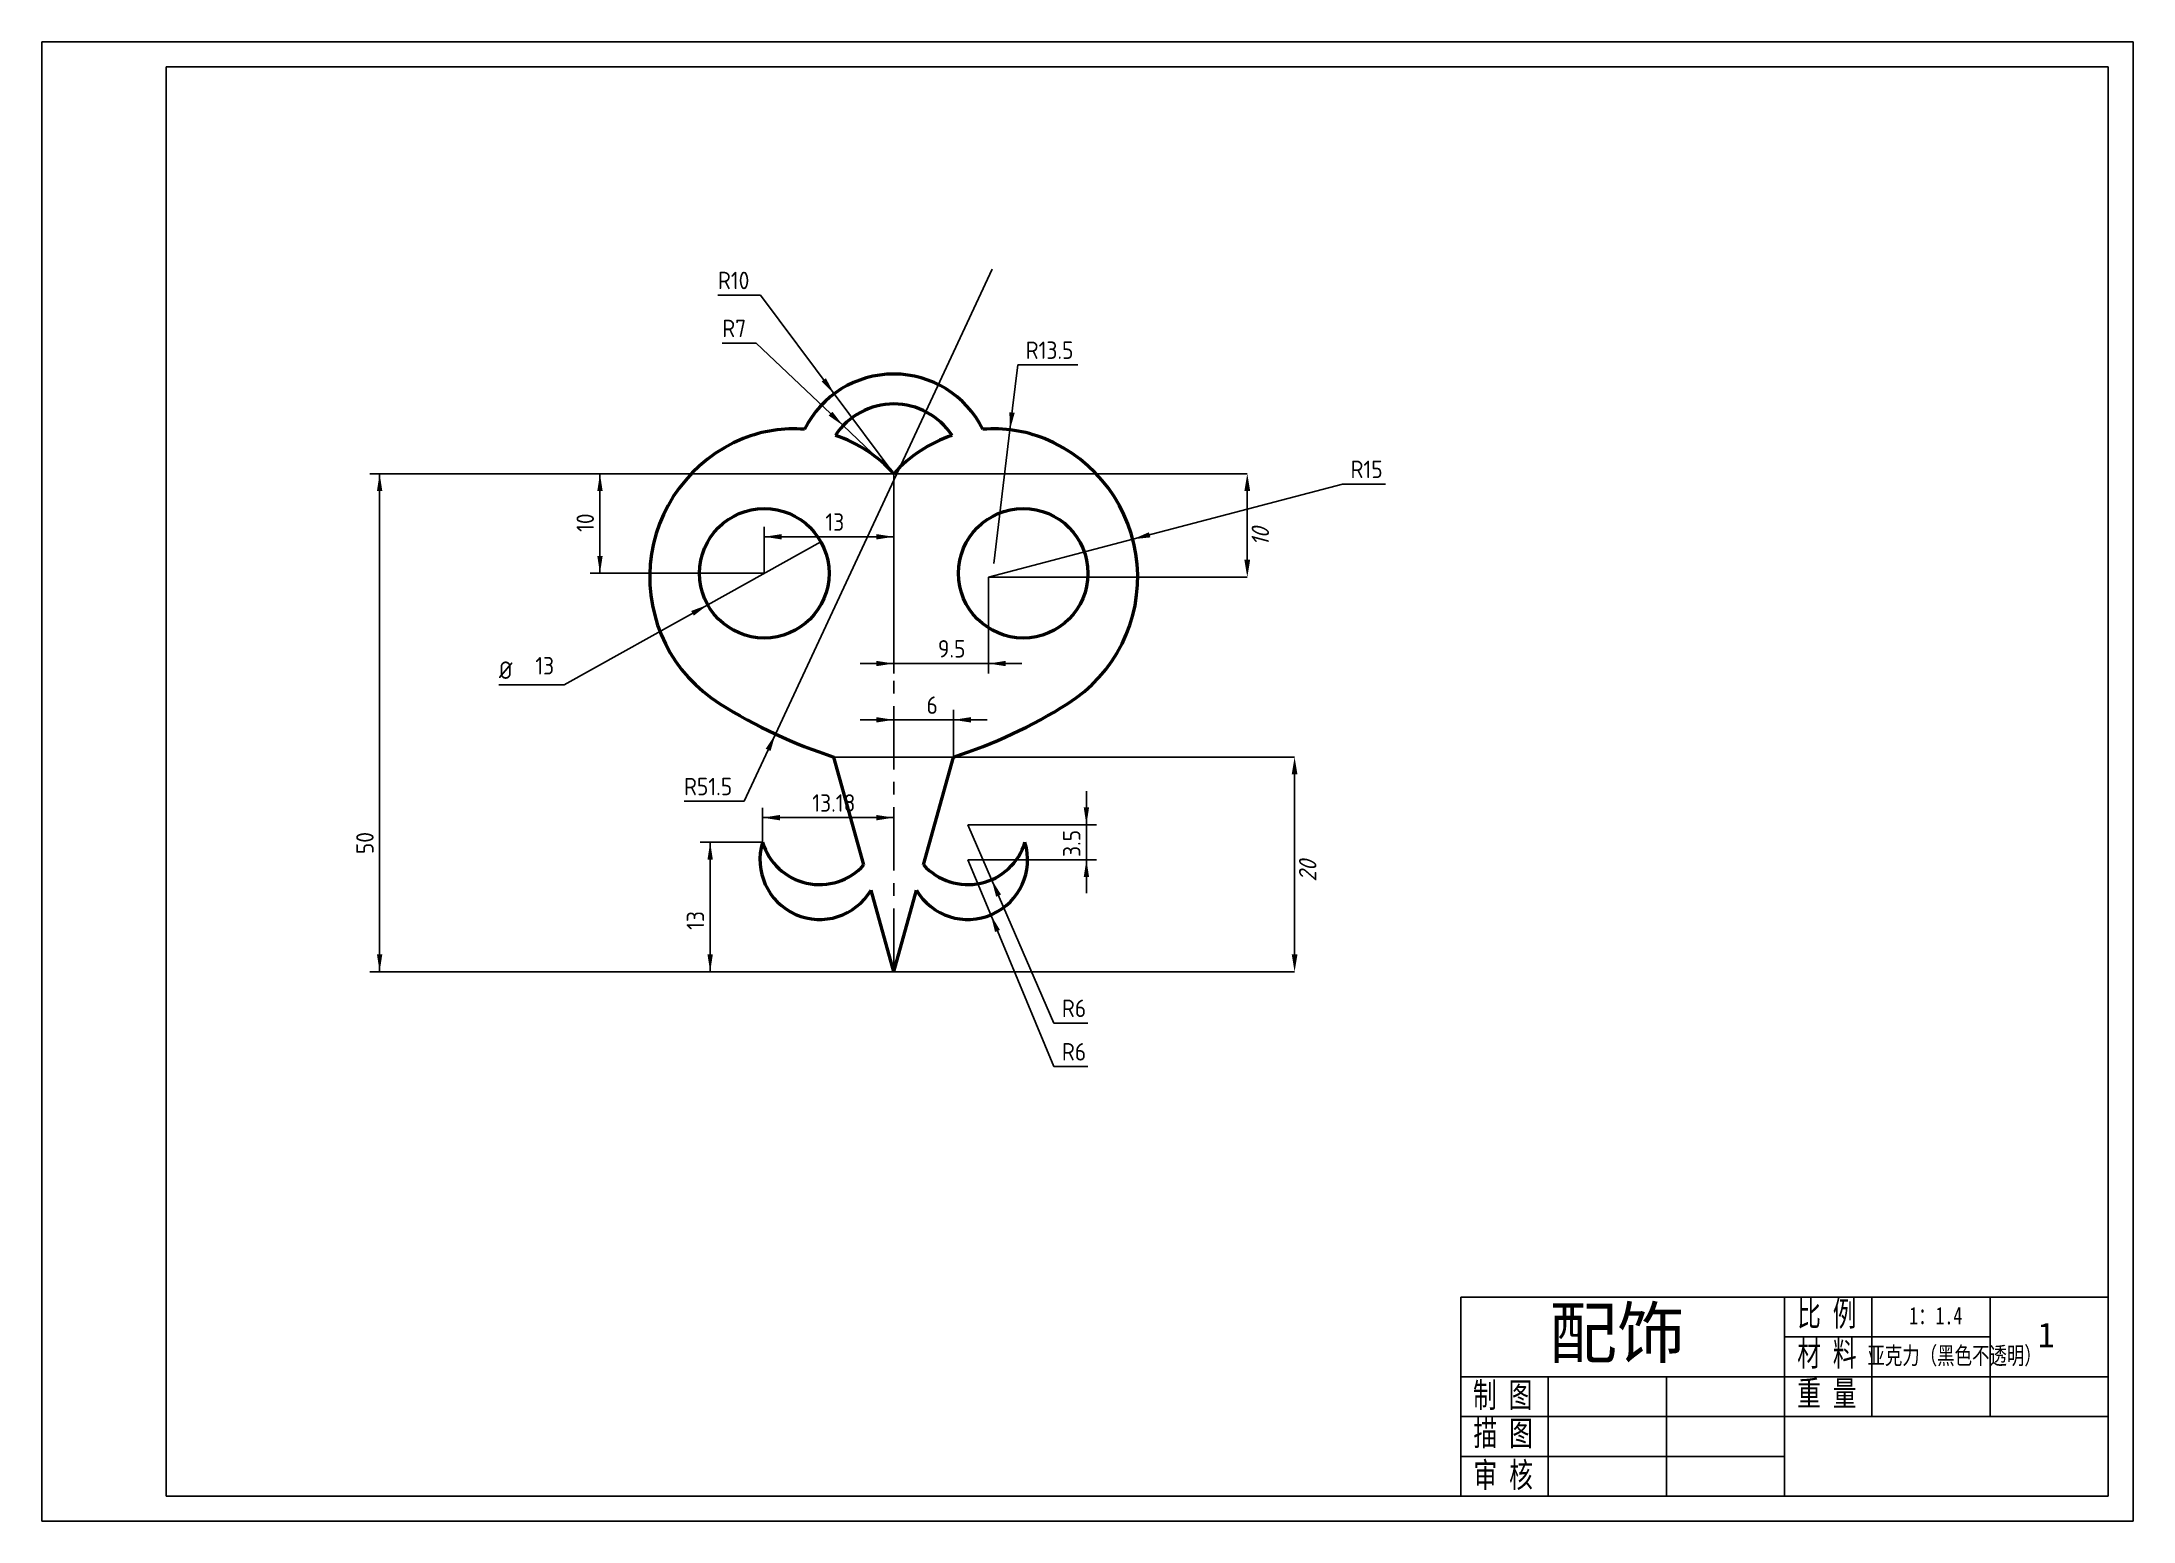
# Model space of a CAD drawing. Header units: millimetres. Extents: x 0 to 420, y 0 to 297.
import ezdxf

# ---------------------------------------------------------------- set-up
doc = ezdxf.new("R2010")
doc.units = ezdxf.units.MM
doc.header["$PDSIZE"] = -1
doc.linetypes.add('CENTERX2', pattern=[20.32, 12.7, -2.54, 2.54, -2.54])
for name, color, linetype in [('中心线', 7, 'CENTERX2'), ('尺寸', 7, 'Continuous'), ('注释', 7, 'Continuous'), ('细实线', 7, 'Continuous')]:
    doc.layers.add(name, color=color, linetype=linetype)
doc.layers.add('粗实线', color=7, linetype='Continuous', lineweight=50)
doc.styles.add('SLDTEXTSTYLE0', font='')
doc.styles.add('SLDTEXTSTYLE1', font='simfang.ttf', dxfattribs={"width": 0.7, "bigfont": 'bigfont'})
doc.styles.add('SLDTEXTSTYLE2', font='simfang.ttf', dxfattribs={"bigfont": 'bigfont'})
doc.styles.add('SLDTEXTSTYLE3', font='hyswlongfangsong.ttf')
doc.styles.add('SLDTEXTSTYLE4', font='hyswlongfangsong.ttf', dxfattribs={"bigfont": 'bigfont'})
doc.styles.add('SLDTEXTSTYLE5', font='isocp___.ttf')
doc.styles.get('SLDTEXTSTYLE0').set_extended_font_data('ISOCP', italic=True)
doc.dimstyles.new('SLDDIMSTYLE0', dxfattribs={"dimtxt": 3.5, "dimasz": 3.5, "dimexe": 0, "dimexo": 0.0625, "dimgap": 0.875, "dimtad": 2, "dimdec": 3, "dimlfac": 0.5, "dimrnd": 1e-09, "dimzin": 12, "dimdsep": 46, "dimtxsty": 'SLDTEXTSTYLE0', "dimsah": 1, "dimcen": 0.09, "dimadec": 0, "dimazin": 3, "dimtfac": 1, "dimtdec": 3, "dimtmove": 0, "dimatfit": 0, "dimfxl": 1, "dimfrac": 2, "dimtolj": 1, "dimtzin": 12, "dimarcsym": 0})
doc.dimstyles.new('SLDDIMSTYLE1', dxfattribs={"dimtxt": 3.5, "dimasz": 3.5, "dimexe": 0, "dimexo": 0.0625, "dimgap": 0.875, "dimtad": 2, "dimdec": 3, "dimlfac": 0.5, "dimrnd": 1e-09, "dimzin": 12, "dimdsep": 46, "dimtxsty": 'SLDTEXTSTYLE0', "dimsah": 1, "dimcen": 0.09, "dimadec": 0, "dimazin": 3, "dimtfac": 1, "dimtdec": 3, "dimtofl": 0, "dimtmove": 0, "dimatfit": 3, "dimfxl": 1, "dimfrac": 2, "dimtolj": 1, "dimtzin": 12, "dimarcsym": 0})
doc.dimstyles.new('SLDDIMSTYLE2', dxfattribs={"dimtxt": 3.5, "dimasz": 3.5, "dimexe": 0, "dimexo": 0.0625, "dimgap": 0.875, "dimtad": 0, "dimtih": 1, "dimtoh": 1, "dimdec": 3, "dimlfac": 0.5, "dimrnd": 1e-09, "dimzin": 12, "dimdsep": 46, "dimtxsty": 'SLDTEXTSTYLE0', "dimsah": 1, "dimcen": 0, "dimadec": 0, "dimazin": 3, "dimtfac": 1, "dimtdec": 3, "dimtofl": 0, "dimtmove": 0, "dimatfit": 3, "dimfxl": 1, "dimfrac": 2, "dimtolj": 1, "dimtzin": 12, "dimarcsym": 0})
doc.dimstyles.new('SLDDIMSTYLE3', dxfattribs={"dimtxt": 3.5, "dimasz": 3.5, "dimexe": 0, "dimexo": 0.0625, "dimgap": 0.875, "dimtad": 0, "dimtih": 1, "dimtoh": 1, "dimdec": 3, "dimlfac": 0.5, "dimrnd": 1e-09, "dimzin": 12, "dimdsep": 46, "dimtxsty": 'SLDTEXTSTYLE0', "dimblk1": 'NONE', "dimsah": 1, "dimcen": 0, "dimadec": 0, "dimazin": 3, "dimtfac": 1, "dimtdec": 3, "dimtmove": 0, "dimatfit": 3, "dimldrblk": 'NONE', "dimfxl": 1, "dimfrac": 2, "dimtolj": 1, "dimtzin": 12, "dimarcsym": 0})

# ---------------------------------------------------------------- blocks, each defined once
blk = doc.blocks.new('_D')
at = {"layer": '尺寸', "transparency": 16777216}
for p, q in [((171.09, 160.88), (164.36, 160.88)), ((171.09, 153.41), (171.09, 162.88)), ((183.09, 160.88), (171.09, 160.88)), ((183.09, 153.41), (183.09, 162.88)), ((183.09, 160.88), (189.82, 160.88))]:
    blk.add_line(p, q, dxfattribs=at)
for points in [[(171.09, 160.88), (167.59, 161.42), (167.59, 160.34)], [(183.09, 160.88), (186.59, 160.34), (186.59, 161.42)]]:
    blk.add_solid(points, dxfattribs=at)
at = {"layer": '尺寸', "transparency": 16777216, "insert": (177.67, 165.58), "char_height": 3.5, "attachment_point": 1, "style": 'SLDTEXTSTYLE5'}
blk.add_mtext('6', dxfattribs=at)
blk = doc.blocks.new('_D_1')
at = {"layer": '尺寸', "transparency": 16777216}
for p, q in [((144.73, 136.3), (144.73, 143.24)), ((144.73, 141.24), (171.09, 141.24))]:
    blk.add_line(p, q, dxfattribs=at)
for points in [[(144.73, 141.24), (148.23, 140.7), (148.23, 141.78)], [(171.09, 141.24), (167.59, 141.78), (167.59, 140.7)]]:
    blk.add_solid(points, dxfattribs=at)
at = {"layer": '尺寸', "transparency": 16777216, "insert": (154.73, 145.94), "char_height": 3.5, "attachment_point": 1, "style": 'SLDTEXTSTYLE5'}
blk.add_mtext('13.18', dxfattribs=at)
blk = doc.blocks.new('_D_2')
at = {"layer": '尺寸', "transparency": 16777216}
for p, q in [((144.73, 136.3), (132.22, 136.3)), ((134.22, 136.3), (134.22, 110.3)), ((171.09, 110.3), (132.22, 110.3))]:
    blk.add_line(p, q, dxfattribs=at)
for points in [[(134.22, 136.3), (133.68, 132.8), (134.76, 132.8)], [(134.22, 110.3), (134.76, 113.8), (133.68, 113.8)]]:
    blk.add_solid(points, dxfattribs=at)
at = {"layer": '尺寸', "transparency": 16777216, "insert": (129.51, 118.71), "char_height": 3.5, "attachment_point": 1, "rotation": 90, "style": 'SLDTEXTSTYLE5'}
blk.add_mtext('13', dxfattribs=at)
blk = doc.blocks.new('_D_3')
at = {"layer": '尺寸', "transparency": 16777216}
for p, q in [((171.09, 210.3), (171.09, 170.18)), ((190.09, 189.52), (190.09, 170.18)), ((171.09, 172.18), (164.36, 172.18)), ((171.09, 172.18), (190.09, 172.18)), ((190.09, 172.18), (196.82, 172.18))]:
    blk.add_line(p, q, dxfattribs=at)
for points in [[(171.09, 172.18), (167.59, 172.72), (167.59, 171.65)], [(190.09, 172.18), (193.59, 171.65), (193.59, 172.72)]]:
    blk.add_solid(points, dxfattribs=at)
at = {"layer": '尺寸', "transparency": 16777216, "insert": (179.96, 176.89), "char_height": 3.5, "attachment_point": 1, "style": 'SLDTEXTSTYLE5'}
blk.add_mtext('9.5', dxfattribs=at)
blk = doc.blocks.new('_D_4')
at = {"layer": '尺寸', "transparency": 16777216}
for p, q in [((171.09, 210.3), (110.09, 210.3)), ((112.09, 210.3), (112.09, 190.3)), ((145.09, 190.3), (110.09, 190.3))]:
    blk.add_line(p, q, dxfattribs=at)
for points in [[(112.09, 210.3), (111.55, 206.8), (112.63, 206.8)], [(112.09, 190.3), (112.63, 193.8), (111.55, 193.8)]]:
    blk.add_solid(points, dxfattribs=at)
at = {"layer": '尺寸', "transparency": 16777216, "insert": (107.38, 198.6), "char_height": 3.5, "attachment_point": 1, "rotation": 90, "style": 'SLDTEXTSTYLE5'}
blk.add_mtext('10', dxfattribs=at)
blk = doc.blocks.new('_D_5')
at = {"layer": '尺寸', "transparency": 16777216}
for p, q in [((171.09, 210.3), (171.09, 195.63)), ((145.09, 190.3), (145.09, 199.63)), ((171.09, 197.63), (145.09, 197.63))]:
    blk.add_line(p, q, dxfattribs=at)
for points in [[(145.09, 197.63), (148.59, 197.09), (148.59, 198.17)], [(171.09, 197.63), (167.59, 198.17), (167.59, 197.09)]]:
    blk.add_solid(points, dxfattribs=at)
at = {"layer": '尺寸', "transparency": 16777216, "insert": (157.36, 202.34), "char_height": 3.5, "attachment_point": 1, "style": 'SLDTEXTSTYLE5'}
blk.add_mtext('13', dxfattribs=at)
blk = doc.blocks.new('_D_6')
at = {"layer": 'Defpoints', "color": 0, "transparency": 16777216}
for p in [(171.09, 210.3), (190.09, 189.52), (242.09, 189.52)]:
    blk.add_point(p, dxfattribs=at)
at = {"layer": '尺寸', "color": 0, "lineweight": -2, "transparency": 16777216}
for p, q in [((171.15, 210.3), (242.09, 210.3)), ((242.09, 206.8), (242.09, 193.02)), ((190.15, 189.52), (242.09, 189.52))]:
    blk.add_line(p, q, dxfattribs=at)
at = {"layer": '尺寸', "color": 0, "transparency": 16777216}
for points in [[(241.5, 206.8), (242.67, 206.8), (242.09, 210.3)], [(241.5, 193.02), (242.67, 193.02), (242.09, 189.52)]]:
    blk.add_solid(points, dxfattribs=at)
at = {"layer": '尺寸', "color": 0, "transparency": 16777216, "insert": (242.96, 197.63), "char_height": 3.5, "attachment_point": 2, "rotation": 90, "style": 'SLDTEXTSTYLE0'}
blk.add_mtext('\\A1;10', dxfattribs=at)
blk = doc.blocks.new('_D_7')
at = {"layer": '尺寸', "transparency": 16777216}
for p, q in [((171.09, 210.3), (65.84, 210.3)), ((67.84, 210.3), (67.84, 110.3)), ((171.09, 110.3), (65.84, 110.3))]:
    blk.add_line(p, q, dxfattribs=at)
for points in [[(67.84, 210.3), (67.3, 206.8), (68.38, 206.8)], [(67.84, 110.3), (68.38, 113.8), (67.3, 113.8)]]:
    blk.add_solid(points, dxfattribs=at)
at = {"layer": '尺寸', "transparency": 16777216, "insert": (63.13, 133.92), "char_height": 3.5, "attachment_point": 1, "rotation": 90, "style": 'SLDTEXTSTYLE5'}
blk.add_mtext('50', dxfattribs=at)
blk = doc.blocks.new('_D_8')
at = {"layer": 'Defpoints', "color": 0, "transparency": 16777216}
for p in [(171.09, 153.41), (171.09, 110.3), (251.59, 110.3)]:
    blk.add_point(p, dxfattribs=at)
at = {"layer": '尺寸', "color": 0, "lineweight": -2, "transparency": 16777216}
for p, q in [((171.15, 153.41), (251.59, 153.41)), ((251.59, 149.91), (251.59, 113.8)), ((171.15, 110.3), (251.59, 110.3))]:
    blk.add_line(p, q, dxfattribs=at)
at = {"layer": '尺寸', "color": 0, "transparency": 16777216}
for points in [[(251.01, 149.91), (252.17, 149.91), (251.59, 153.41)], [(251.01, 113.8), (252.17, 113.8), (251.59, 110.3)]]:
    blk.add_solid(points, dxfattribs=at)
at = {"layer": '尺寸', "color": 0, "transparency": 16777216, "insert": (252.47, 130.54), "char_height": 3.5, "attachment_point": 2, "rotation": 90, "style": 'SLDTEXTSTYLE0'}
blk.add_mtext('\\A1;20', dxfattribs=at)
blk = doc.blocks.new('_D_9')
at = {"layer": '尺寸', "transparency": 16777216}
for p, q in [((143.48, 236.51), (136.65, 236.51)), ((160.93, 219.94), (143.48, 236.51)), ((171.09, 210.3), (160.93, 219.94))]:
    blk.add_line(p, q, dxfattribs=at)
blk.add_solid([(160.93, 219.94), (158.77, 222.74), (158.03, 221.96)], dxfattribs=at)
at = {"layer": '尺寸', "transparency": 16777216, "insert": (136.65, 241.21), "char_height": 3.5, "attachment_point": 1, "style": 'SLDTEXTSTYLE5'}
blk.add_mtext('R7', dxfattribs=at)
blk = doc.blocks.new('_D_10')
at = {"layer": '尺寸', "transparency": 16777216}
for p, q in [((144.36, 246.13), (135.77, 246.13)), ((159.13, 226.33), (144.36, 246.13)), ((171.09, 210.3), (159.13, 226.33))]:
    blk.add_line(p, q, dxfattribs=at)
blk.add_solid([(159.13, 226.33), (157.47, 229.46), (156.6, 228.82)], dxfattribs=at)
at = {"layer": '尺寸', "transparency": 16777216, "insert": (135.77, 250.84), "char_height": 3.5, "attachment_point": 1, "style": 'SLDTEXTSTYLE5'}
blk.add_mtext('R10', dxfattribs=at)
blk = doc.blocks.new('_D_11')
at = {"layer": '尺寸', "transparency": 16777216}
for p, q in [((194.43, 219.11), (196, 232.13)), ((196, 232.13), (208.08, 232.13)), ((191.21, 192.3), (194.43, 219.11))]:
    blk.add_line(p, q, dxfattribs=at)
blk.add_solid([(194.43, 219.11), (195.38, 222.52), (194.31, 222.65)], dxfattribs=at)
at = {"layer": '尺寸', "transparency": 16777216, "insert": (197.58, 236.84), "char_height": 3.5, "attachment_point": 1, "style": 'SLDTEXTSTYLE5'}
blk.add_mtext('R13.5', dxfattribs=at)
blk = doc.blocks.new('_D_12')
at = {"layer": '尺寸', "transparency": 16777216}
for p, q in [((219.1, 197.14), (261.24, 208.21)), ((261.24, 208.21), (269.82, 208.21)), ((190.09, 189.52), (219.1, 197.14))]:
    blk.add_line(p, q, dxfattribs=at)
blk.add_solid([(219.1, 197.14), (222.63, 197.51), (222.35, 198.55)], dxfattribs=at)
at = {"layer": '尺寸', "transparency": 16777216, "insert": (262.82, 212.92), "char_height": 3.5, "attachment_point": 1, "style": 'SLDTEXTSTYLE5'}
blk.add_mtext('R15', dxfattribs=at)
blk = doc.blocks.new('_D_13')
at = {"layer": '尺寸', "transparency": 16777216}
for p, q in [((185.97, 139.8), (190.75, 128.8)), ((190.75, 128.8), (203.26, 100.01)), ((203.26, 100.01), (210.1, 100.01))]:
    blk.add_line(p, q, dxfattribs=at)
blk.add_solid([(190.75, 128.8), (191.65, 125.37), (192.64, 125.8)], dxfattribs=at)
at = {"layer": '尺寸', "transparency": 16777216, "insert": (204.85, 104.71), "char_height": 3.5, "attachment_point": 1, "style": 'SLDTEXTSTYLE5'}
blk.add_mtext('R6', dxfattribs=at)
blk = doc.blocks.new('_D_14')
at = {"layer": '尺寸', "transparency": 16777216}
for p, q in [((185.97, 132.8), (190.58, 121.72)), ((190.58, 121.72), (203.26, 91.27)), ((203.26, 91.27), (210.1, 91.27))]:
    blk.add_line(p, q, dxfattribs=at)
blk.add_solid([(190.58, 121.72), (191.43, 118.29), (192.42, 118.7)], dxfattribs=at)
at = {"layer": '尺寸', "transparency": 16777216, "insert": (204.85, 95.98), "char_height": 3.5, "attachment_point": 1, "style": 'SLDTEXTSTYLE5'}
blk.add_mtext('R6', dxfattribs=at)
blk = doc.blocks.new('_D_15')
at = {"layer": '尺寸', "transparency": 16777216}
for p, q in [((209.78, 139.8), (209.78, 146.53)), ((185.97, 139.8), (211.78, 139.8)), ((209.78, 139.8), (209.78, 132.8)), ((185.97, 132.8), (211.78, 132.8)), ((209.78, 132.8), (209.78, 126.07))]:
    blk.add_line(p, q, dxfattribs=at)
for points in [[(209.78, 139.8), (210.32, 143.3), (209.24, 143.3)], [(209.78, 132.8), (209.24, 129.3), (210.32, 129.3)]]:
    blk.add_solid(points, dxfattribs=at)
at = {"layer": '尺寸', "transparency": 16777216, "insert": (205.08, 133.35), "char_height": 3.5, "attachment_point": 1, "rotation": 90, "style": 'SLDTEXTSTYLE5'}
blk.add_mtext('3.5', dxfattribs=at)
blk = doc.blocks.new('_D_16')
at = {"layer": '尺寸', "transparency": 16777216}
for p, q in [((190.83, 251.39), (147.34, 158.02)), ((147.34, 158.02), (141.05, 144.53)), ((141.05, 144.53), (128.97, 144.53))]:
    blk.add_line(p, q, dxfattribs=at)
blk.add_solid([(147.34, 158.02), (145.37, 155.08), (146.35, 154.62)], dxfattribs=at)
at = {"layer": '尺寸', "transparency": 16777216, "insert": (128.97, 149.24), "char_height": 3.5, "attachment_point": 1, "style": 'SLDTEXTSTYLE5'}
blk.add_mtext('R51.5', dxfattribs=at)
blk = doc.blocks.new('_D_17')
at = {"layer": '尺寸', "transparency": 16777216}
for p, q in [((156.44, 196.63), (133.73, 183.97)), ((133.73, 183.97), (104.89, 167.9)), ((104.89, 167.9), (91.8, 167.9))]:
    blk.add_line(p, q, dxfattribs=at)
blk.add_solid([(133.73, 183.97), (130.41, 182.74), (130.94, 181.8)], dxfattribs=at)
at = {"layer": '尺寸', "transparency": 16777216, "char_height": 3.5, "attachment_point": 1, "style": 'SLDTEXTSTYLE5'}
for s, insert in [('%%c', (91.8, 172.6)), ('13', (99.1, 173.49))]:
    blk.add_mtext(s, dxfattribs=dict(at, insert=insert))
blk = doc.blocks.new('_None')

msp = doc.modelspace()

# ---------------------------------------------------------------- linework, layer by layer
at = {"layer": '中心线'}
for p, q in [((171.0878, 110.302), (171.0878, 210.302)), ((171.0878, 153.4052), (159.0878, 153.4052)), ((183.0878, 153.4052), (171.0878, 153.4052))]:
    msp.add_line(p, q, dxfattribs=at)
at = {"layer": '粗实线'}
for p, q in [((165.1143, 131.7581), (159.0878, 153.4052)), ((177.0612, 131.7581), (183.0878, 153.4052)), ((171.0878, 110.302), (166.5288, 126.6773)), ((171.0878, 110.302), (175.6467, 126.6773))]:
    msp.add_line(p, q, dxfattribs=at)
for centre in [(145.0878, 190.302), (197.0878, 190.302)]:
    msp.add_circle(centre, 13, dxfattribs=at)
for centre, radius, start, end in [((171.0878, 210.302), 20, 26.451224, 153.548776), ((171.0878, 210.302), 14, 33.163571, 146.836429), ((150.9631, 192.302), 27, 85.287236, 112.016315), ((191.2124, 192.302), 27, 67.983685, 94.712764), ((152.0878, 189.5207), 30, 112.016315, 237.946956), ((150.9631, 192.302), 27, 41.810315, 71.862542), ((191.2124, 192.302), 27, 108.137458, 138.189685), ((190.0878, 189.5207), 30, 302.053044, 67.983685), ((190.8292, 251.3924), 103, 237.946956, 252.051082), ((151.3463, 251.3924), 103, 287.948918, 302.053044), ((156.2095, 132.802), 12, 163.042237, 329.310297), ((156.2095, 139.802), 12, 196.957763, 317.907994), ((185.966, 132.802), 12, 210.689703, 16.957763), ((185.966, 139.802), 12, 222.092006, 343.042237)]:
    msp.add_arc(centre, radius, start, end, dxfattribs=at)
at = {"layer": '细实线'}
for p, q in [((125.0186, 297), (0, 297)), ((0, 297), (0, 0)), ((0, 297), (0, 0)), ((0, 297), (420, 297)), ((420, 297), (0, 297)), ((0, 297), (0, 0)), ((420, 0), (420, 297)), ((420, 0), (420, 297)), ((420, 0), (420, 297)), ((415, 292), (25, 292)), ((25, 5), (25, 292)), ((415, 292), (25, 292)), ((25, 292), (25, 5)), ((415, 5), (415, 292)), ((415, 5), (415, 292)), ((285, 45), (285, 5)), ((285, 45), (415, 45)), ((350, 5), (350, 45)), ((367.5, 21), (367.5, 45)), ((391.25, 21), (391.25, 45)), ((350, 37), (391.25, 37)), ((285, 29), (415, 29)), ((302.5, 5), (302.5, 29)), ((326.25, 5), (326.25, 29)), ((285, 21), (415, 21)), ((285, 13), (350, 13)), ((25, 5), (415, 5)), ((415, 5), (25, 5)), ((25, 5), (415, 5)), ((0, 0), (420, 0)), ((0, 0), (420, 0)), ((0, 0), (420, 0))]:
    msp.add_line(p, q, dxfattribs=at)

# ---------------------------------------------------------------- texts
at = {"layer": '注释'}
for s, insert, char_height, attachment_point, style in [('配饰', (316.3333, 42.8212), 10, 2, 'SLDTEXTSTYLE2'), ('比 例', (352.519, 44.1689), 5, 1, 'SLDTEXTSTYLE1'), ('1：1.4', (380.3521, 43.0022), 3.5, 2, 'SLDTEXTSTYLE3'), ('1', (402.5417, 39.8934), 5, 2, 'SLDTEXTSTYLE2'), ('材 料', (352.519, 36.1689), 5, 1, 'SLDTEXTSTYLE1'), ('亚克力（黑色不透明）', (384.1389, 35.0022), 3.5, 2, 'SLDTEXTSTYLE4'), ('制 图', (287.4203, 27.8443), 5, 1, 'SLDTEXTSTYLE1'), ('重 量', (352.519, 28.1689), 5, 1, 'SLDTEXTSTYLE1'), ('描 图', (287.519, 20.1689), 5, 1, 'SLDTEXTSTYLE1'), ('审 核', (287.519, 11.7904), 5, 1, 'SLDTEXTSTYLE1')]:
    msp.add_mtext(s, dxfattribs=dict(at, insert=insert, char_height=char_height, attachment_point=attachment_point, style=style))

# ---------------------------------------------------------------- dimensions: what is measured, and where the dimension line sits
at = {"layer": '尺寸'}
for center, mpoint, picture, middle in [((190.8292, 251.3924), (147.3391, 158.0242), '_D_16', (134.2175, 148.3756)), ((171.0878, 210.302), (159.1286, 226.3325), '_D_10', (139.2706, 249.9741)), ((171.0878, 210.302), (160.9341, 219.9406), '_D_9', (139.2706, 240.3493)), ((191.2124, 192.302), (194.4322, 219.1093), '_D_11', (202.8336, 235.9727)), ((190.0878, 189.5207), (219.1034, 197.1425), '_D_12', (266.3246, 212.0527)), ((185.966, 139.802), (190.7497, 128.7967), '_D_13', (207.4752, 103.8521)), ((185.966, 132.802), (190.5797, 121.7243), '_D_14', (207.4752, 95.1143))]:
    dim = msp.add_radius_dim(center=center, mpoint=mpoint, dimstyle='SLDDIMSTYLE2', dxfattribs=at)
    dim.commit()
    dim.dimension.update_dxf_attribs({"geometry": picture, "text_midpoint": middle, "dimtype": 164})
for base, p1, p2, dimstyle, picture, middle in [((67.8398, 110.302), (171.0878, 210.302), (171.0878, 110.302), 'SLDDIMSTYLE1', '_D_7', (67.8398, 136.3671)), ((112.0878, 190.302), (171.0878, 210.302), (145.0878, 190.302), 'SLDDIMSTYLE0', '_D_4', (112.0878, 200.6958)), ((209.7833, 132.802), (185.966, 139.802), (185.966, 132.802), 'SLDDIMSTYLE0', '_D_15', (209.7833, 136.3243)), ((134.2175, 110.302), (144.7313, 136.302), (171.0878, 110.302), 'SLDDIMSTYLE1', '_D_2', (134.2175, 120.8111))]:
    dim = msp.add_linear_dim(base=base, p1=p1, p2=p2, angle=90, dimstyle=dimstyle, dxfattribs=at)
    dim.commit()
    dim.dimension.update_dxf_attribs({"geometry": picture, "text_midpoint": middle, "dimtype": 160})
for base, p1, p2, dimstyle, picture, middle in [((145.0878, 197.6326), (171.0878, 210.302), (145.0878, 190.302), 'SLDDIMSTYLE1', '_D_5', (159.4586, 197.6326)), ((190.0878, 172.1843), (171.0878, 210.302), (190.0878, 189.5207), 'SLDDIMSTYLE0', '_D_3', (182.9345, 172.1843)), ((171.0878, 160.8789), (183.0878, 153.4052), (171.0878, 153.4052), 'SLDDIMSTYLE0', '_D', (178.899, 160.8789)), ((171.0878, 141.2382), (144.7313, 136.302), (171.0878, 110.302), 'SLDDIMSTYLE1', '_D_1', (159.4586, 141.2382))]:
    dim = msp.add_linear_dim(base=base, p1=p1, p2=p2, dimstyle=dimstyle, dxfattribs=at)
    dim.commit()
    dim.dimension.update_dxf_attribs({"geometry": picture, "text_midpoint": middle, "dimtype": 160})
for base, p1, p2, text, dimstyle, picture, middle in [((242.0878, 189.5207), (171.0878, 210.302), (190.0878, 189.5207), '10', 'SLDDIMSTYLE0', '_D_6', (242.0878, 197.6326)), ((251.5912, 110.302), (171.0878, 153.4052), (171.0878, 110.302), '20', 'SLDDIMSTYLE1', '_D_8', (251.5912, 130.544))]:
    dim = msp.add_linear_dim(base=base, p1=p1, p2=p2, angle=90, text=text, dimstyle=dimstyle, dxfattribs=at)
    dim.commit()
    dim.dimension.update_dxf_attribs({"geometry": picture, "text_midpoint": middle, "dimtype": 160})
dim = msp.add_diameter_dim_2p(p1=(156.4436, 196.63), p2=(133.7319, 183.9739), dimstyle='SLDDIMSTYLE3', dxfattribs=at)
dim.commit()
dim.dimension.update_dxf_attribs({"geometry": '_D_17', "text_midpoint": (97.547, 172.1843), "dimtype": 163})

doc.saveas('drawing.dxf')
